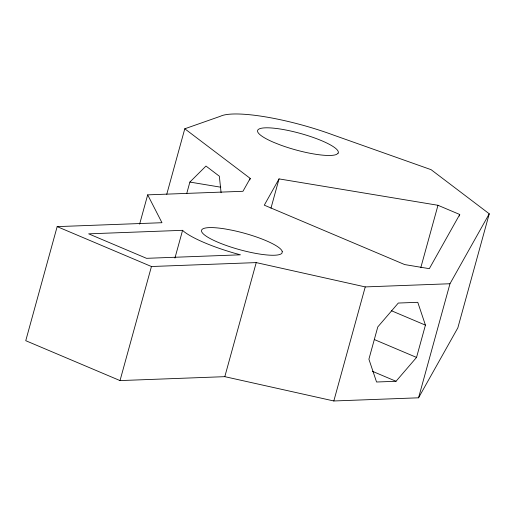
<?xml version="1.0" encoding="UTF-8"?>
<svg xmlns="http://www.w3.org/2000/svg" width="515" height="515" viewBox="0 0 515 515"><rect width="100%" height="100%" fill="white"/><g stroke="black" fill="none" stroke-linecap="round" stroke-linejoin="round"><path stroke-width="0.77" d="M184.788 128.782L250.2 178.396L242.958 191.29L147.689 194.857L161.961 222.712L57.165 226.626L25.75 340.692L120.021 380.585L224.81 376.665L333.823 400.973L418.56 397.805L457.835 327.862L489.25 213.796L431.074 169.667L333.514 135.091A83.675 17.111 15.4 0 0 220.317 116.3L184.788 128.782L166.751 194.29M139.623 224.141L147.689 194.857M120.021 380.585L151.442 266.519L256.232 262.599L365.244 286.913L449.975 283.746L489.25 213.796M186.707 193.601L189.881 182.072L205.974 166.062L219.345 176.207L221.09 192.726M174.939 258.067L182.58 230.321L88.657 233.836L146.524 258.324L240.453 254.809L235.188 253.399A65.263 13.345 15.4 0 1 184.286 231.859L182.58 230.321M249.775 179.935L250.2 178.396M270.974 208.182L279.04 178.898L437.982 205.285L459.74 214.491L459.316 216.036M224.81 376.665L256.232 262.599M333.823 400.973L365.244 286.913M420.787 267.71L437.982 205.285M416.538 357.416L425.429 325.132L417.781 302.318L398.307 303.045L377.798 326.909L368.901 359.193L376.555 382.008L396.029 381.28L416.538 357.416L374.36 339.565M418.56 397.805L449.975 283.746M279.04 178.898L264.285 205.17L404.693 264.581L429.323 268.669L459.74 214.491M189.881 182.072L220.768 187.203M391.394 310.725L425.429 325.132M57.165 226.626L151.442 266.519M372.351 371.264L396.029 381.28M282.22 251.436L282.078 252.942A41.837 8.555 15.4 0 1 218.096 242.32A41.837 8.555 15.4 0 1 225.557 229.02L232.226 230.276A41.837 8.555 15.4 0 1 282.22 251.436M338.11 153.155L336.752 154.313A41.837 8.555 15.4 0 1 280.154 144.915L274.122 142.533A41.837 8.555 15.4 0 1 281.589 129.239A41.837 8.555 15.4 0 1 338.11 153.155"/></g></svg>
